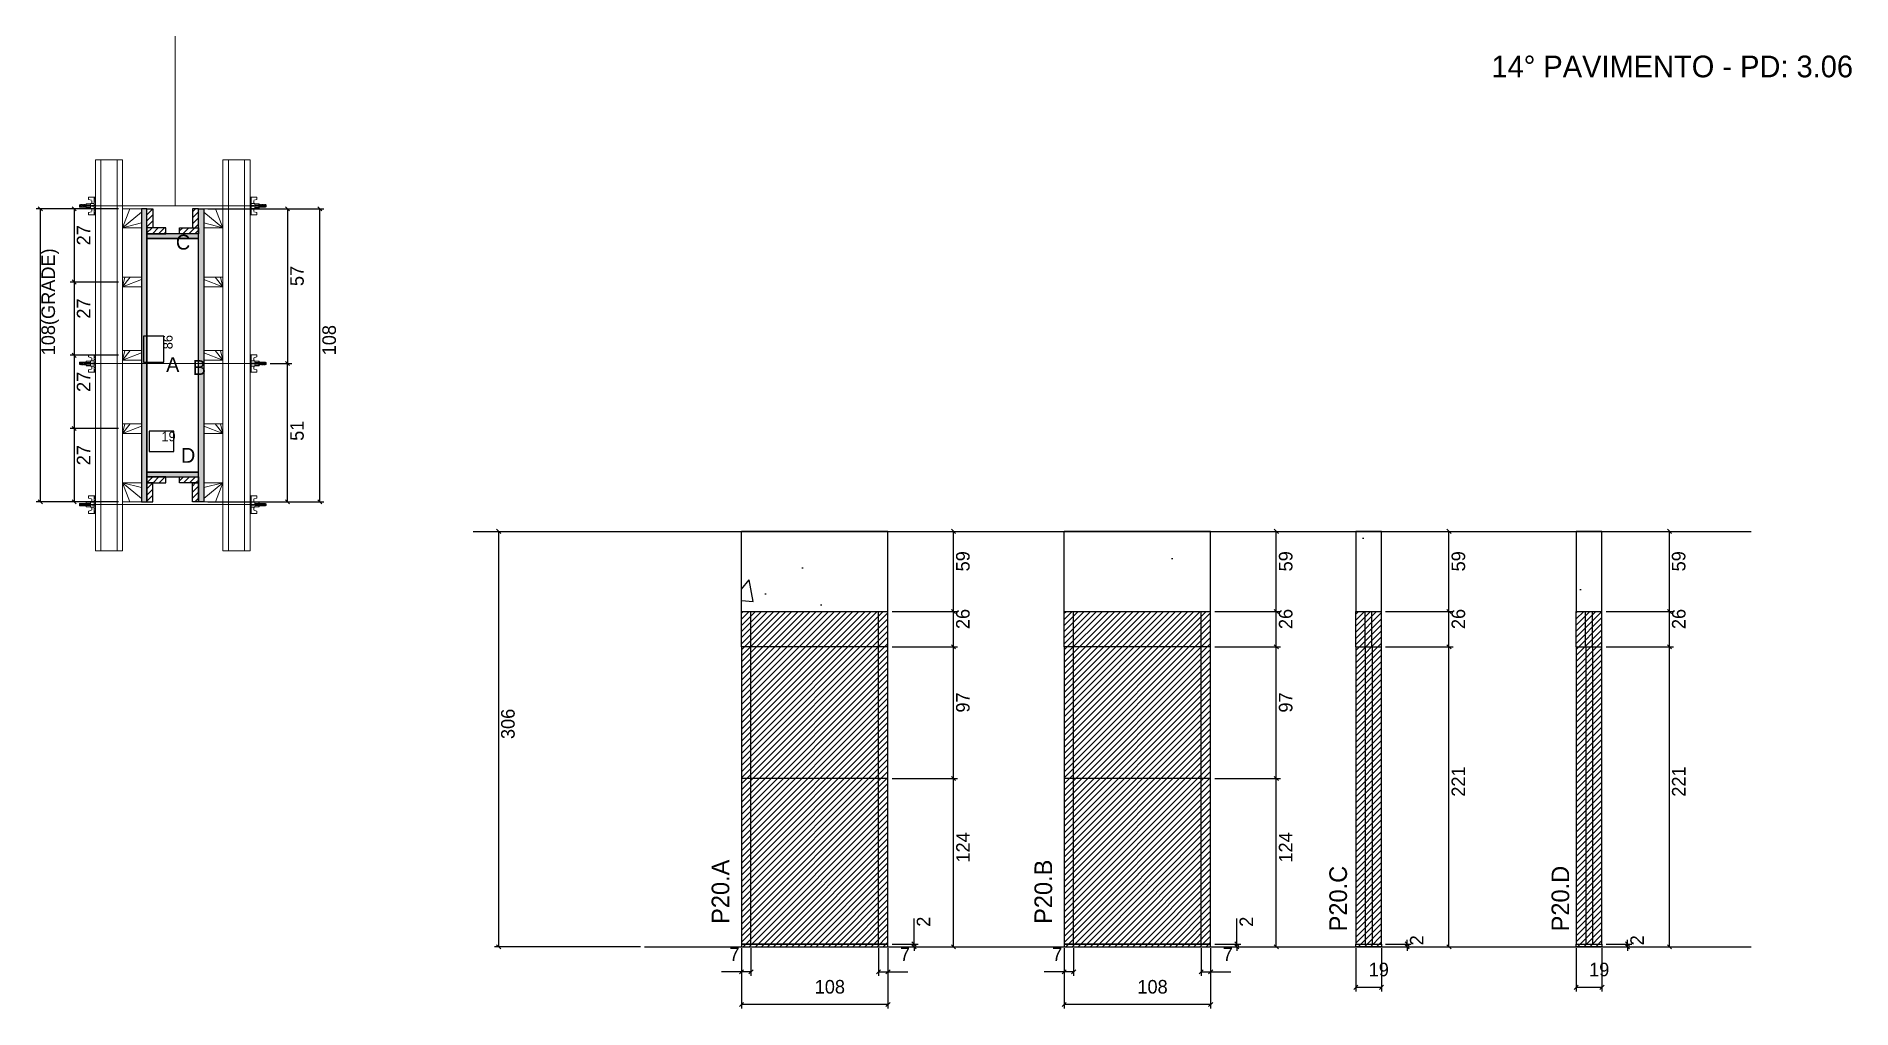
# Model space of a CAD drawing. Header units: metres. Extents: x 4195 to 5533, y 6242 to 6958.
import ezdxf

# ---------------------------------------------------------------- set-up
doc = ezdxf.new("R2010")
doc.units = ezdxf.units.M
for name, color, linetype in [('CHAPA', 7, 'Continuous'), ('COTA', 7, 'Continuous'), ('Hachura', 7, 'Continuous'), ('Madeira', 7, 'Continuous'), ('NIVEL 2° PAV.', 7, 'Continuous'), ('NOMENCLATURA', 7, 'Continuous'), ('Nível', 7, 'Continuous'), ('Painéis', 7, 'Continuous'), ('Perfil Metálico', 7, 'Continuous'), ('SARR_2.2x7', 7, 'Continuous'), ('SARRAFO', 7, 'Continuous'), ('Texto Seção', 7, 'Continuous'), ('TEXTO_GERAL', 7, 'Continuous')]:
    doc.layers.add(name, color=color, linetype=linetype)

msp = doc.modelspace()

# ---------------------------------------------------------------- hatches: boundary and pattern name
at = {"layer": 'COTA'}
h = msp.add_hatch(dxfattribs=at)
h.set_pattern_fill('AR-CONC')
h.paths.add_polyline_path([(4714.8, 6593.6), (4714.8, 6534.6), (4822.8, 6534.6), (4822.8, 6593.6), (4714.8, 6593.6)])
h = msp.add_hatch(dxfattribs=at)
h.set_pattern_fill('AR-CONC')
h.paths.add_polyline_path([(4952.7, 6593.6), (4952.7, 6534.6), (5060.7, 6534.6), (5060.7, 6593.6), (4952.7, 6593.6)])
h = msp.add_hatch(dxfattribs=at)
h.set_pattern_fill('AR-CONC')
h.paths.add_polyline_path([(5186.7, 6534.6), (5186.7, 6593.6), (5167.7, 6593.6), (5167.7, 6534.6), (5186.7, 6534.6), (5186.7, 6534.6)])
h = msp.add_hatch(dxfattribs=at)
h.set_pattern_fill('AR-CONC')
h.paths.add_polyline_path([(5349.2, 6534.6), (5349.2, 6593.6), (5330.2, 6593.6), (5330.2, 6534.6), (5349.2, 6534.6), (5349.2, 6534.6)])
at = {"layer": 'Hachura'}
h = msp.add_hatch(color=7, dxfattribs=at)
h.dxf.hatch_style = 1
h.paths.add_polyline_path([(4276.5, 6831.3), (4272.5, 6831.3), (4272.5, 6615.3), (4276.5, 6615.3), (4276.5, 6831.3)])
h = msp.add_hatch(color=7, dxfattribs=at)
h.dxf.hatch_style = 1
h.paths.add_polyline_path([(4276.5, 6831.3), (4272.5, 6831.3), (4272.5, 6615.3), (4276.5, 6615.3), (4276.5, 6831.3)])
h = msp.add_hatch(dxfattribs=at)
h.set_pattern_fill('ANSI31')
h.paths.add_polyline_path([(4276.5, 6817.3), (4280.9, 6817.3), (4280.9, 6831.3), (4276.5, 6831.3), (4276.5, 6817.3)])
h = msp.add_hatch(dxfattribs=at)
h.set_pattern_fill('ANSI31')
h.paths.add_polyline_path([(4314.5, 6817.3), (4310.1, 6817.3), (4310.1, 6831.3), (4314.5, 6831.3), (4314.5, 6817.3)])
h = msp.add_hatch(color=7, dxfattribs=at)
h.dxf.hatch_style = 1
h.paths.add_polyline_path([(4314.5, 6831.3), (4318.5, 6831.3), (4318.5, 6615.3), (4314.5, 6615.3), (4314.5, 6831.3)])
h = msp.add_hatch(color=7, dxfattribs=at)
h.dxf.hatch_style = 1
h.paths.add_polyline_path([(4314.5, 6831.3), (4318.5, 6831.3), (4318.5, 6615.3), (4314.5, 6615.3), (4314.5, 6831.3)])
h = msp.add_hatch(dxfattribs=at)
h.set_pattern_fill('ANSI31')
h.paths.add_polyline_path([(4276.5, 6812.9), (4276.5, 6817.3), (4290.5, 6817.3), (4290.5, 6812.9), (4276.5, 6812.9)])
h = msp.add_hatch(color=7, dxfattribs=at)
h.dxf.hatch_style = 1
h.paths.add_polyline_path([(4314.5, 6809.3), (4314.5, 6812.9), (4276.5, 6812.9), (4276.5, 6809.3), (4314.5, 6809.3)])
h = msp.add_hatch(color=7, dxfattribs=at)
h.dxf.hatch_style = 1
h.paths.add_polyline_path([(4314.5, 6809.3), (4314.5, 6812.9), (4276.5, 6812.9), (4276.5, 6809.3), (4314.5, 6809.3)])
h = msp.add_hatch(dxfattribs=at)
h.set_pattern_fill('ANSI31')
h.paths.add_polyline_path([(4314.5, 6812.9), (4314.5, 6817.3), (4300.5, 6817.3), (4300.5, 6812.9), (4314.5, 6812.9)])
h = msp.add_hatch(color=7, dxfattribs=at)
h.dxf.hatch_style = 1
h.paths.add_polyline_path([(4314.5, 6633.7), (4314.5, 6637.3), (4276.5, 6637.3), (4276.5, 6633.7), (4314.5, 6633.7)])
h = msp.add_hatch(color=7, dxfattribs=at)
h.dxf.hatch_style = 1
h.paths.add_polyline_path([(4314.5, 6633.7), (4314.5, 6637.3), (4276.5, 6637.3), (4276.5, 6633.7), (4314.5, 6633.7)])
h = msp.add_hatch(dxfattribs=at)
h.set_pattern_fill('ANSI31')
h.paths.add_polyline_path([(4276.5, 6629.3), (4276.5, 6633.7), (4290.5, 6633.7), (4290.5, 6629.3), (4276.5, 6629.3)])
h = msp.add_hatch(dxfattribs=at)
h.set_pattern_fill('ANSI31')
h.paths.add_polyline_path([(4276.5, 6629.3), (4280.9, 6629.3), (4280.9, 6615.3), (4276.5, 6615.3), (4276.5, 6629.3)])
h = msp.add_hatch(dxfattribs=at)
h.set_pattern_fill('ANSI31')
h.paths.add_polyline_path([(4314.5, 6629.3), (4314.5, 6633.7), (4300.5, 6633.7), (4300.5, 6629.3), (4314.5, 6629.3)])
h = msp.add_hatch(dxfattribs=at)
h.set_pattern_fill('ANSI31')
h.paths.add_polyline_path([(4314.5, 6629.3), (4310.1, 6629.3), (4310.1, 6615.3), (4314.5, 6615.3), (4314.5, 6629.3)])
h = msp.add_hatch(dxfattribs=at)
h.set_pattern_fill('ANSI31')
h.paths.add_polyline_path([(4822.8, 6534.6), (4714.8, 6534.6), (4714.8, 6287.6), (4822.8, 6287.6), (4822.8, 6534.6)])
h = msp.add_hatch(dxfattribs=at)
h.set_pattern_fill('ANSI31')
h.paths.add_polyline_path([(5060.7, 6534.6), (4952.7, 6534.6), (4952.7, 6287.6), (5060.7, 6287.6), (5060.7, 6534.6)])
h = msp.add_hatch(dxfattribs=at)
h.set_pattern_fill('ANSI31')
h.paths.add_polyline_path([(5186.7, 6534.6), (5167.7, 6534.6), (5167.7, 6287.6), (5186.7, 6287.6), (5186.7, 6534.6)])
h = msp.add_hatch(dxfattribs=at)
h.set_pattern_fill('ANSI31')
h.paths.add_polyline_path([(5349.2, 6534.6), (5330.2, 6534.6), (5330.2, 6287.6), (5349.2, 6287.6), (5349.2, 6534.6)])

# ---------------------------------------------------------------- linework, layer by layer
at = {"layer": 'CHAPA', "color": 1, "lineweight": 25}
for points in [[(4276.5, 6831.3), (4272.5, 6831.3), (4272.5, 6615.3), (4276.5, 6615.3)], [(4276.5, 6831.3), (4272.5, 6831.3), (4272.5, 6615.3), (4276.5, 6615.3)], [(4314.5, 6831.3), (4318.5, 6831.3), (4318.5, 6615.3), (4314.5, 6615.3)], [(4314.5, 6831.3), (4318.5, 6831.3), (4318.5, 6615.3), (4314.5, 6615.3)], [(4314.5, 6809.3), (4314.5, 6812.9), (4276.5, 6812.9), (4276.5, 6809.3)], [(4314.5, 6809.3), (4314.5, 6812.9), (4276.5, 6812.9), (4276.5, 6809.3)], [(4314.5, 6633.7), (4314.5, 6637.3), (4276.5, 6637.3), (4276.5, 6633.7)], [(4314.5, 6633.7), (4314.5, 6637.3), (4276.5, 6637.3), (4276.5, 6633.7)]]:
    msp.add_lwpolyline(points, close=True, dxfattribs=at)
at = {"layer": 'COTA', "color": 241, "lineweight": 25}
for p, q in [((4255.5, 6831.3), (4194.9, 6831.3)), ((4197.9, 6615.3), (4197.9, 6831.3)), ((4255.5, 6831.3), (4219.9, 6831.3)), ((4222.9, 6831.3), (4222.9, 6777.3)), ((4321.5, 6831.3), (4406.9, 6831.3)), ((4355.5, 6831.3), (4383.2, 6831.3)), ((4380.2, 6831.3), (4380.2, 6717.3)), ((4403.9, 6615.3), (4403.9, 6831.3)), ((4255.5, 6777.3), (4219.9, 6777.3)), ((4255.5, 6777.3), (4219.9, 6777.3)), ((4222.9, 6777.3), (4222.9, 6723.3)), ((4255.5, 6723.3), (4219.9, 6723.3)), ((4255.5, 6723.3), (4219.9, 6723.3)), ((4222.9, 6723.3), (4222.9, 6669.3)), ((4367.3, 6717.3), (4383.2, 6717.3)), ((4367.3, 6717.3), (4383.2, 6717.3)), ((4380.2, 6615.3), (4380.2, 6717.3)), ((4255.5, 6669.3), (4219.9, 6669.3)), ((4255.5, 6669.3), (4219.9, 6669.3)), ((4222.9, 6669.3), (4222.9, 6615.3)), ((4255.5, 6615.3), (4194.9, 6615.3)), ((4255.5, 6615.3), (4219.9, 6615.3)), ((4321.5, 6615.3), (4406.9, 6615.3)), ((4355.5, 6615.3), (4383.2, 6615.3)), ((4714.8, 6534.6), (4714.8, 6593.6)), ((4822.8, 6593.6), (4714.8, 6593.6)), ((4822.8, 6534.6), (4822.8, 6593.6)), ((5060.7, 6593.6), (4952.7, 6593.6)), ((4952.7, 6534.6), (4952.7, 6593.6)), ((5060.7, 6534.6), (5060.7, 6593.6))]:
    msp.add_line(p, q, dxfattribs=at)
at = {"layer": 'COTA', "color": 0, "lineweight": 25}
for p, q in [((4199.4, 6829.8), (4196.4, 6832.8)), ((4224.4, 6829.8), (4221.4, 6832.8)), ((4381.7, 6829.8), (4378.7, 6832.8)), ((4405.4, 6829.8), (4402.4, 6832.8)), ((4221.4, 6778.8), (4224.4, 6775.8)), ((4224.4, 6775.8), (4221.4, 6778.8)), ((4221.4, 6724.8), (4224.4, 6721.8)), ((4224.4, 6721.8), (4221.4, 6724.8)), ((4381.7, 6715.8), (4378.7, 6718.8)), ((4378.7, 6718.8), (4381.7, 6715.8)), ((4221.4, 6670.8), (4224.4, 6667.8)), ((4224.4, 6667.8), (4221.4, 6670.8)), ((4196.4, 6616.8), (4199.4, 6613.8)), ((4221.4, 6616.8), (4224.4, 6613.8)), ((4378.7, 6616.8), (4381.7, 6613.8)), ((4402.4, 6616.8), (4405.4, 6613.8)), ((4872.6, 6592.1), (4869.6, 6595.1)), ((5110.6, 6592.1), (5107.6, 6595.1)), ((5237.9, 6592.1), (5234.9, 6595.1)), ((5400.4, 6592.1), (5397.4, 6595.1)), ((4869.6, 6536.1), (4872.6, 6533.1)), ((5107.6, 6536.1), (5110.6, 6533.1)), ((5234.9, 6536.1), (5237.9, 6533.1)), ((5397.4, 6536.1), (5400.4, 6533.1)), ((4872.6, 6507.1), (4869.6, 6510.1)), ((5110.6, 6507.1), (5107.6, 6510.1)), ((5237.9, 6507.1), (5234.9, 6510.1)), ((5400.4, 6507.1), (5397.4, 6510.1)), ((4872.6, 6410.1), (4869.6, 6413.1)), ((4869.6, 6413.1), (4872.6, 6410.1)), ((5110.6, 6410.1), (5107.6, 6413.1)), ((5107.6, 6413.1), (5110.6, 6410.1)), ((4840.5, 6291.1), (4843.5, 6288.1)), ((5078.5, 6291.1), (5081.5, 6288.1)), ((5204.1, 6291.1), (5207.1, 6288.1)), ((5366.6, 6291.1), (5369.6, 6288.1)), ((4843.5, 6286.1), (4840.5, 6289.1)), ((4869.6, 6289.1), (4872.6, 6286.1)), ((5081.5, 6286.1), (5078.5, 6289.1)), ((5107.6, 6289.1), (5110.6, 6286.1)), ((5207.1, 6286.1), (5204.1, 6289.1)), ((5234.9, 6289.1), (5237.9, 6286.1)), ((5369.6, 6286.1), (5366.6, 6289.1)), ((5397.4, 6289.1), (5400.4, 6286.1)), ((4716.3, 6270.6), (4713.3, 6267.6)), ((4720.3, 6267.6), (4723.3, 6270.6)), ((4817.3, 6270.6), (4814.3, 6267.6)), ((4821.3, 6267.6), (4824.3, 6270.6)), ((4954.2, 6270.6), (4951.2, 6267.6)), ((4958.2, 6267.6), (4961.2, 6270.6)), ((5055.2, 6270.6), (5052.2, 6267.6)), ((5059.2, 6267.6), (5062.2, 6270.6)), ((5169.2, 6259.2), (5166.2, 6256.2)), ((5185.2, 6256.2), (5188.2, 6259.2)), ((5331.7, 6259.2), (5328.7, 6256.2)), ((5347.7, 6256.2), (5350.7, 6259.2)), ((4716.3, 6246.5), (4713.3, 6243.5)), ((4821.3, 6243.5), (4824.3, 6246.5)), ((4954.2, 6246.5), (4951.2, 6243.5)), ((5059.2, 6243.5), (5062.2, 6246.5))]:
    msp.add_line(p, q, dxfattribs=at)
at = {"layer": 'COTA', "color": 180, "lineweight": 25}
for p, q in [((4288.9, 6737.5), (4273.9, 6737.5)), ((4273.9, 6737.5), (4273.9, 6718.2)), ((4288.9, 6718.2), (4288.9, 6737.5)), ((4273.9, 6718.2), (4288.9, 6718.2)), ((4296.2, 6667.5), (4278.2, 6667.5)), ((4278.2, 6667.5), (4278.2, 6652.5)), ((4296.2, 6652.5), (4296.2, 6667.5)), ((4278.2, 6652.5), (4296.2, 6652.5))]:
    msp.add_line(p, q, dxfattribs=at)
at = {"layer": 'COTA', "color": 4, "lineweight": 25}
for p, q in [((4825.8, 6593.6), (4874.1, 6593.6)), ((4871.1, 6534.6), (4871.1, 6593.6)), ((5063.7, 6593.6), (5112.1, 6593.6)), ((5109.1, 6534.6), (5109.1, 6593.6)), ((5189.7, 6593.6), (5239.4, 6593.6)), ((5236.4, 6534.6), (5236.4, 6593.6)), ((5352.2, 6593.6), (5401.9, 6593.6)), ((5398.9, 6534.6), (5398.9, 6593.6)), ((4825.8, 6534.6), (4874.1, 6534.6)), ((5063.7, 6534.6), (5112.1, 6534.6)), ((5189.7, 6534.6), (5239.4, 6534.6)), ((5352.2, 6534.6), (5401.9, 6534.6)), ((4825.8, 6508.6), (4874.1, 6508.6)), ((4871.1, 6411.6), (4871.1, 6508.6)), ((5063.7, 6508.6), (5112.1, 6508.6)), ((5109.1, 6411.6), (5109.1, 6508.6)), ((5189.7, 6508.6), (5239.4, 6508.6)), ((5236.4, 6287.6), (5236.4, 6508.6)), ((5352.2, 6508.6), (5401.9, 6508.6)), ((5398.9, 6287.6), (5398.9, 6508.6)), ((4825.8, 6411.6), (4874.1, 6411.6)), ((4863.6, 6411.6), (4874.1, 6411.6)), ((4871.1, 6287.6), (4871.1, 6411.6)), ((5063.7, 6411.6), (5112.1, 6411.6)), ((5101.6, 6411.6), (5112.1, 6411.6)), ((5109.1, 6287.6), (5109.1, 6411.6)), ((4842, 6289.6), (4842, 6308.4)), ((5080, 6289.6), (5080, 6308.4)), ((5205.6, 6289.6), (5205.6, 6292.6)), ((5368.1, 6289.6), (5368.1, 6292.6)), ((4714.8, 6286.6), (4714.8, 6242)), ((4714.8, 6284.6), (4714.8, 6266.1)), ((4721.8, 6286.6), (4721.8, 6266.1)), ((4815.8, 6286.6), (4815.8, 6266.1)), ((4822.8, 6286.6), (4822.8, 6242)), ((4822.8, 6284.6), (4822.8, 6266.1)), ((4825.8, 6289.6), (4845, 6289.6)), ((4825.8, 6287.6), (4845, 6287.6)), ((4825.8, 6287.6), (4874.1, 6287.6)), ((4842, 6287.6), (4842, 6289.6)), ((4842, 6287.6), (4842, 6284.6)), ((4952.7, 6286.6), (4952.7, 6242)), ((4952.7, 6284.6), (4952.7, 6266.1)), ((4959.7, 6286.6), (4959.7, 6266.1)), ((5053.7, 6286.6), (5053.7, 6266.1)), ((5060.7, 6286.6), (5060.7, 6242)), ((5060.7, 6284.6), (5060.7, 6266.1)), ((5063.7, 6289.6), (5083, 6289.6)), ((5063.7, 6287.6), (5083, 6287.6)), ((5063.7, 6287.6), (5112.1, 6287.6)), ((5080, 6287.6), (5080, 6289.6)), ((5080, 6287.6), (5080, 6284.6)), ((5167.7, 6286.6), (5167.7, 6254.7)), ((5186.7, 6286.6), (5186.7, 6254.7)), ((5189.7, 6289.6), (5208.6, 6289.6)), ((5189.7, 6287.6), (5208.6, 6287.6)), ((5189.7, 6287.6), (5239.4, 6287.6)), ((5205.6, 6287.6), (5205.6, 6289.6)), ((5205.6, 6287.6), (5205.6, 6284.6)), ((5330.2, 6286.6), (5330.2, 6254.7)), ((5349.2, 6286.6), (5349.2, 6254.7)), ((5352.2, 6289.6), (5371.1, 6289.6)), ((5352.2, 6287.6), (5371.1, 6287.6)), ((5352.2, 6287.6), (5401.9, 6287.6)), ((5368.1, 6287.6), (5368.1, 6289.6)), ((5368.1, 6287.6), (5368.1, 6284.6)), ((4714.8, 6269.1), (4700.1, 6269.1)), ((4721.8, 6269.1), (4714.8, 6269.1)), ((4815.8, 6269.1), (4822.8, 6269.1)), ((4822.8, 6269.1), (4837.5, 6269.1)), ((4952.7, 6269.1), (4938, 6269.1)), ((4959.7, 6269.1), (4952.7, 6269.1)), ((5053.7, 6269.1), (5060.7, 6269.1)), ((5060.7, 6269.1), (5075.5, 6269.1)), ((5167.7, 6257.7), (5186.7, 6257.7)), ((5330.2, 6257.7), (5349.2, 6257.7)), ((4822.8, 6245), (4714.8, 6245)), ((5060.7, 6245), (4952.7, 6245))]:
    msp.add_line(p, q, dxfattribs=at)
at = {"layer": 'COTA', "color": 241, "lineweight": 25}
for points in [[(5186.7, 6534.6), (5186.7, 6593.6), (5167.7, 6593.6), (5167.7, 6534.6)], [(5349.2, 6534.6), (5349.2, 6593.6), (5330.2, 6593.6), (5330.2, 6534.6)]]:
    msp.add_lwpolyline(points, dxfattribs=at)
at = {"layer": 'Hachura', "color": 0, "lineweight": 9}
for p, q in [((4233.3, 6839.7), (4233.3, 6838.1)), ((4238.5, 6839.7), (4233.4, 6839.7)), ((4237.6, 6839.7), (4237.6, 6826.8)), ((4237.6, 6839.7), (4237.6, 6834.6)), ((4237.6, 6839.6), (4238.5, 6839.6)), ((4237.6, 6839.4), (4238.5, 6839.4)), ((4237.6, 6839.1), (4238.5, 6839.1)), ((4238.5, 6826.8), (4238.5, 6839.7)), ((4352.5, 6826.8), (4352.5, 6839.7)), ((4352.5, 6839.7), (4357.6, 6839.7)), ((4353.4, 6839.6), (4352.5, 6839.6)), ((4353.4, 6839.4), (4352.5, 6839.4)), ((4353.4, 6839.1), (4352.5, 6839.1)), ((4353.4, 6839.7), (4353.4, 6826.8)), ((4353.4, 6839.7), (4353.4, 6834.6)), ((4357.6, 6839.7), (4357.6, 6838.1)), ((4227, 6834.3), (4226.7, 6834)), ((4226.7, 6834), (4226.7, 6832.7)), ((4227, 6832.4), (4226.7, 6832.7)), ((4227.3, 6834.3), (4227, 6834.3)), ((4227, 6832.4), (4227, 6834.3)), ((4227.7, 6832.4), (4227, 6833.7)), ((4227.6, 6832.3), (4227, 6833.4)), ((4227, 6832.9), (4227.3, 6832.2)), ((4227, 6832.6), (4227.1, 6832.4)), ((4227.3, 6834.3), (4228.3, 6832.4)), ((4227.3, 6834.3), (4228.3, 6832.4)), ((4227.4, 6834.4), (4228.5, 6832.2)), ((4228.7, 6832.3), (4227.7, 6834.4)), ((4227.7, 6832.4), (4228.3, 6832.4)), ((4228.5, 6834.3), (4227.8, 6834.3)), ((4228.8, 6832.4), (4227.8, 6834.3)), ((4228.5, 6834.3), (4229.5, 6832.4)), ((4228.6, 6834.4), (4229.7, 6832.2)), ((4229.9, 6832.3), (4228.8, 6834.4)), ((4229.5, 6832.4), (4228.8, 6832.4)), ((4229.7, 6834.3), (4229, 6834.3)), ((4230, 6832.4), (4229, 6834.3)), ((4229.2, 6834.3), (4229, 6834.3)), ((4229.7, 6834.4), (4230.8, 6832.2)), ((4229.7, 6834.3), (4230.6, 6832.4)), ((4231.1, 6832.3), (4230, 6834.4)), ((4230.2, 6832.4), (4230, 6832.4)), ((4230.8, 6834.3), (4230.2, 6834.3)), ((4231.1, 6832.4), (4230.2, 6834.3)), ((4230.2, 6832.4), (4230.6, 6832.4)), ((4230.8, 6834.3), (4231.8, 6832.4)), ((4231.8, 6833.2), (4231.1, 6834.4)), ((4231.1, 6832.4), (4231.8, 6832.4)), ((4231.8, 6833.4), (4231.3, 6834.3)), ((4231.8, 6834.3), (4231.3, 6834.3)), ((4231.8, 6831.6), (4231.8, 6835)), ((4231.8, 6831.6), (4231.8, 6835)), ((4231.8, 6835), (4235, 6835)), ((4231.8, 6833.9), (4235, 6833.9)), ((4231.8, 6832.4), (4235, 6832.4)), ((4235, 6831.6), (4231.8, 6831.6)), ((4233.3, 6838.1), (4235.5, 6837.5)), ((4233.3, 6828.5), (4235.5, 6829.1)), ((4233.3, 6826.8), (4233.3, 6828.5)), ((4237.6, 6826.8), (4233.3, 6826.8)), ((4235, 6835.2), (4235, 6831.4)), ((4237.6, 6835.2), (4235, 6835.2)), ((4235, 6831.4), (4235, 6831.6)), ((4235, 6831.4), (4235, 6831.6)), ((4235, 6831.4), (4237.6, 6831.4)), ((4237.6, 6833.6), (4235.6, 6833.6)), ((4235.6, 6833.1), (4237.6, 6833.1)), ((4235.8, 6837.2), (4235.8, 6835.2)), ((4235.8, 6829.4), (4235.8, 6831.4)), ((4237.6, 6838.6), (4238.5, 6838.6)), ((4237.6, 6837.7), (4238.5, 6837.7)), ((4237.6, 6836.3), (4238.5, 6836.3)), ((4237.6, 6833.3), (4237.6, 6835.2)), ((4237.6, 6834.6), (4237.6, 6833.9)), ((4237.6, 6833.3), (4238.5, 6833.3)), ((4237.6, 6830.3), (4238.5, 6830.3)), ((4237.6, 6828.8), (4238.5, 6828.8)), ((4237.6, 6828), (4238.5, 6828)), ((4237.6, 6827.5), (4238.5, 6827.5)), ((4237.6, 6827.2), (4238.5, 6827.2)), ((4237.6, 6827), (4238.5, 6827)), ((4237.6, 6826.8), (4238.5, 6826.8)), ((4237.9, 6834.2), (4237.7, 6834.2)), ((4237.7, 6832.3), (4238.1, 6832.3)), ((4238.3, 6834.2), (4237.9, 6834.2)), ((4238.5, 6827.8), (4238.5, 6835.6)), ((4353.4, 6838.6), (4352.5, 6838.6)), ((4353.4, 6837.7), (4352.5, 6837.7)), ((4353.4, 6836.3), (4352.5, 6836.3)), ((4352.5, 6827.8), (4352.5, 6835.6)), ((4353.4, 6833.3), (4352.5, 6833.3)), ((4353.4, 6830.3), (4352.5, 6830.3)), ((4353.4, 6828.8), (4352.5, 6828.8)), ((4353.4, 6828), (4352.5, 6828)), ((4353.4, 6827.5), (4352.5, 6827.5)), ((4353.4, 6827.2), (4352.5, 6827.2)), ((4353.4, 6827), (4352.5, 6827)), ((4353.4, 6826.8), (4352.5, 6826.8)), ((4352.6, 6834.2), (4353.1, 6834.2)), ((4353.3, 6832.3), (4352.8, 6832.3)), ((4353.1, 6834.2), (4353.3, 6834.2)), ((4353.4, 6833.3), (4353.4, 6835.2)), ((4353.4, 6835.2), (4356, 6835.2)), ((4353.4, 6834.6), (4353.4, 6833.9)), ((4353.4, 6833.6), (4355.4, 6833.6)), ((4355.4, 6833.1), (4353.4, 6833.1)), ((4356, 6831.4), (4353.4, 6831.4)), ((4353.4, 6826.8), (4357.6, 6826.8)), ((4355.2, 6837.2), (4355.2, 6835.2)), ((4355.2, 6829.4), (4355.2, 6831.4)), ((4357.6, 6838.1), (4355.4, 6837.5)), ((4357.6, 6828.5), (4355.4, 6829.1)), ((4356, 6835.2), (4356, 6831.4)), ((4359.2, 6835), (4356, 6835)), ((4359.2, 6833.9), (4356, 6833.9)), ((4359.2, 6832.4), (4356, 6832.4)), ((4356, 6831.6), (4359.2, 6831.6)), ((4356, 6831.4), (4356, 6831.6)), ((4356, 6831.4), (4356, 6831.6)), ((4357.6, 6826.8), (4357.6, 6828.5)), ((4359.1, 6831.6), (4359.1, 6835)), ((4359.2, 6831.6), (4359.2, 6835)), ((4359.2, 6833.2), (4359.8, 6834.4)), ((4360.2, 6834.3), (4359.2, 6832.4)), ((4359.2, 6833.4), (4359.6, 6834.3)), ((4359.2, 6834.3), (4359.6, 6834.3)), ((4359.8, 6832.4), (4359.2, 6832.4)), ((4359.8, 6832.4), (4360.8, 6834.3)), ((4359.9, 6832.3), (4361, 6834.4)), ((4361.2, 6834.4), (4360.1, 6832.2)), ((4360.2, 6834.3), (4360.8, 6834.3)), ((4361.3, 6834.3), (4360.4, 6832.4)), ((4360.8, 6832.4), (4360.4, 6832.4)), ((4360.8, 6832.4), (4361, 6832.4)), ((4361, 6832.4), (4362, 6834.3)), ((4361.1, 6832.3), (4362.1, 6834.4)), ((4362.4, 6834.4), (4361.3, 6832.2)), ((4361.3, 6834.3), (4362, 6834.3)), ((4362.5, 6834.3), (4361.5, 6832.4)), ((4361.5, 6832.4), (4362.2, 6832.4)), ((4361.8, 6834.3), (4362, 6834.3)), ((4362.2, 6832.3), (4363.3, 6834.4)), ((4362.2, 6832.4), (4363.1, 6834.3)), ((4363.6, 6834.4), (4362.5, 6832.2)), ((4362.5, 6834.3), (4363.1, 6834.3)), ((4363.6, 6834.3), (4362.7, 6832.4)), ((4363.6, 6834.3), (4362.7, 6832.4)), ((4363.3, 6832.4), (4362.7, 6832.4)), ((4363.3, 6832.4), (4364, 6833.7)), ((4363.4, 6832.3), (4364, 6833.4)), ((4363.6, 6834.3), (4364, 6834.3)), ((4364, 6832.9), (4363.6, 6832.2)), ((4364, 6832.6), (4363.8, 6832.4)), ((4364, 6834.3), (4364.3, 6834)), ((4364, 6832.4), (4364, 6834.3)), ((4364, 6832.4), (4364.3, 6832.7)), ((4364.3, 6834), (4364.3, 6832.7)), ((4231.8, 6715.6), (4231.8, 6719)), ((4231.8, 6715.6), (4231.8, 6719)), ((4231.8, 6719), (4235, 6719)), ((4233.3, 6723.7), (4233.3, 6722.1)), ((4233.3, 6722.1), (4235.5, 6721.5)), ((4238.5, 6723.7), (4233.4, 6723.7)), ((4235, 6719.2), (4235, 6715.4)), ((4237.6, 6719.2), (4235, 6719.2)), ((4235.8, 6721.2), (4235.8, 6719.2)), ((4237.6, 6723.7), (4237.6, 6710.8)), ((4237.6, 6723.7), (4237.6, 6718.6)), ((4237.6, 6723.6), (4238.5, 6723.6)), ((4237.6, 6723.4), (4238.5, 6723.4)), ((4237.6, 6723.1), (4238.5, 6723.1)), ((4237.6, 6722.6), (4238.5, 6722.6)), ((4237.6, 6721.7), (4238.5, 6721.7)), ((4237.6, 6720.3), (4238.5, 6720.3)), ((4237.6, 6717.3), (4237.6, 6719.2)), ((4238.5, 6710.8), (4238.5, 6723.7)), ((4238.5, 6711.8), (4238.5, 6719.6)), ((4352.5, 6710.8), (4352.5, 6723.7)), ((4352.5, 6723.7), (4357.6, 6723.7)), ((4353.4, 6723.6), (4352.5, 6723.6)), ((4353.4, 6723.4), (4352.5, 6723.4)), ((4353.4, 6723.1), (4352.5, 6723.1)), ((4353.4, 6722.6), (4352.5, 6722.6)), ((4353.4, 6721.7), (4352.5, 6721.7)), ((4353.4, 6720.3), (4352.5, 6720.3)), ((4352.5, 6711.8), (4352.5, 6719.6)), ((4353.4, 6723.7), (4353.4, 6710.8)), ((4353.4, 6723.7), (4353.4, 6718.6)), ((4353.4, 6717.3), (4353.4, 6719.2)), ((4353.4, 6719.2), (4356, 6719.2)), ((4355.2, 6721.2), (4355.2, 6719.2)), ((4357.6, 6722.1), (4355.4, 6721.5)), ((4356, 6719.2), (4356, 6715.4)), ((4359.2, 6719), (4356, 6719)), ((4357.6, 6723.7), (4357.6, 6722.1)), ((4359.1, 6715.6), (4359.1, 6719)), ((4359.2, 6715.6), (4359.2, 6719)), ((4227, 6718.3), (4226.7, 6718)), ((4226.7, 6718), (4226.7, 6716.7)), ((4227, 6716.4), (4226.7, 6716.7)), ((4227.3, 6718.3), (4227, 6718.3)), ((4227, 6716.4), (4227, 6718.3)), ((4227.7, 6716.4), (4227, 6717.7)), ((4227.6, 6716.3), (4227, 6717.4)), ((4227, 6716.9), (4227.3, 6716.2)), ((4227, 6716.6), (4227.1, 6716.4)), ((4227.3, 6718.3), (4228.3, 6716.4)), ((4227.3, 6718.3), (4228.3, 6716.4)), ((4227.4, 6718.4), (4228.5, 6716.2)), ((4228.7, 6716.3), (4227.7, 6718.4)), ((4227.7, 6716.4), (4228.3, 6716.4)), ((4228.5, 6718.3), (4227.8, 6718.3)), ((4228.8, 6716.4), (4227.8, 6718.3)), ((4228.5, 6718.3), (4229.5, 6716.4)), ((4228.6, 6718.4), (4229.7, 6716.2)), ((4229.9, 6716.3), (4228.8, 6718.4)), ((4229.5, 6716.4), (4228.8, 6716.4)), ((4229.7, 6718.3), (4229, 6718.3)), ((4230, 6716.4), (4229, 6718.3)), ((4229.2, 6718.3), (4229, 6718.3)), ((4229.7, 6718.4), (4230.8, 6716.2)), ((4229.7, 6718.3), (4230.6, 6716.4)), ((4231.1, 6716.3), (4230, 6718.4)), ((4230.2, 6716.4), (4230, 6716.4)), ((4230.8, 6718.3), (4230.2, 6718.3)), ((4231.1, 6716.4), (4230.2, 6718.3)), ((4230.2, 6716.4), (4230.6, 6716.4)), ((4230.8, 6718.3), (4231.8, 6716.4)), ((4231.8, 6717.2), (4231.1, 6718.4)), ((4231.1, 6716.4), (4231.8, 6716.4)), ((4231.8, 6717.4), (4231.3, 6718.3)), ((4231.8, 6718.3), (4231.3, 6718.3)), ((4231.8, 6717.9), (4235, 6717.9)), ((4231.8, 6716.4), (4235, 6716.4)), ((4235, 6715.6), (4231.8, 6715.6)), ((4233.3, 6712.5), (4235.5, 6713.1)), ((4233.3, 6710.8), (4233.3, 6712.5)), ((4237.6, 6710.8), (4233.3, 6710.8)), ((4235, 6715.4), (4235, 6715.6)), ((4235, 6715.4), (4235, 6715.6)), ((4235, 6715.4), (4237.6, 6715.4)), ((4237.6, 6717.6), (4235.6, 6717.6)), ((4235.6, 6717.1), (4237.6, 6717.1)), ((4235.8, 6713.4), (4235.8, 6715.4)), ((4237.6, 6718.6), (4237.6, 6717.9)), ((4237.6, 6717.3), (4238.5, 6717.3)), ((4237.6, 6714.3), (4238.5, 6714.3)), ((4237.6, 6712.8), (4238.5, 6712.8)), ((4237.6, 6712), (4238.5, 6712)), ((4237.6, 6711.5), (4238.5, 6711.5)), ((4237.6, 6711.2), (4238.5, 6711.2)), ((4237.6, 6711), (4238.5, 6711)), ((4237.6, 6710.8), (4238.5, 6710.8)), ((4237.9, 6718.2), (4237.7, 6718.2)), ((4237.7, 6716.3), (4238.1, 6716.3)), ((4238.3, 6718.2), (4237.9, 6718.2)), ((4353.4, 6717.3), (4352.5, 6717.3)), ((4353.4, 6714.3), (4352.5, 6714.3)), ((4353.4, 6712.8), (4352.5, 6712.8)), ((4353.4, 6712), (4352.5, 6712)), ((4353.4, 6711.5), (4352.5, 6711.5)), ((4353.4, 6711.2), (4352.5, 6711.2)), ((4353.4, 6711), (4352.5, 6711)), ((4353.4, 6710.8), (4352.5, 6710.8)), ((4352.6, 6718.2), (4353.1, 6718.2)), ((4353.3, 6716.3), (4352.8, 6716.3)), ((4353.1, 6718.2), (4353.3, 6718.2)), ((4353.4, 6718.6), (4353.4, 6717.9)), ((4353.4, 6717.6), (4355.4, 6717.6)), ((4355.4, 6717.1), (4353.4, 6717.1)), ((4356, 6715.4), (4353.4, 6715.4)), ((4353.4, 6710.8), (4357.6, 6710.8)), ((4355.2, 6713.4), (4355.2, 6715.4)), ((4357.6, 6712.5), (4355.4, 6713.1)), ((4359.2, 6717.9), (4356, 6717.9)), ((4359.2, 6716.4), (4356, 6716.4)), ((4356, 6715.6), (4359.2, 6715.6)), ((4356, 6715.4), (4356, 6715.6)), ((4356, 6715.4), (4356, 6715.6)), ((4357.6, 6710.8), (4357.6, 6712.5)), ((4359.2, 6717.2), (4359.8, 6718.4)), ((4360.2, 6718.3), (4359.2, 6716.4)), ((4359.2, 6717.4), (4359.6, 6718.3)), ((4359.2, 6718.3), (4359.6, 6718.3)), ((4359.8, 6716.4), (4359.2, 6716.4)), ((4359.8, 6716.4), (4360.8, 6718.3)), ((4359.9, 6716.3), (4361, 6718.4)), ((4361.2, 6718.4), (4360.1, 6716.2)), ((4360.2, 6718.3), (4360.8, 6718.3)), ((4361.3, 6718.3), (4360.4, 6716.4)), ((4360.8, 6716.4), (4360.4, 6716.4)), ((4360.8, 6716.4), (4361, 6716.4)), ((4361, 6716.4), (4362, 6718.3)), ((4361.1, 6716.3), (4362.1, 6718.4)), ((4362.4, 6718.4), (4361.3, 6716.2)), ((4361.3, 6718.3), (4362, 6718.3)), ((4362.5, 6718.3), (4361.5, 6716.4)), ((4361.5, 6716.4), (4362.2, 6716.4)), ((4361.8, 6718.3), (4362, 6718.3)), ((4362.2, 6716.3), (4363.3, 6718.4)), ((4362.2, 6716.4), (4363.1, 6718.3)), ((4363.6, 6718.4), (4362.5, 6716.2)), ((4362.5, 6718.3), (4363.1, 6718.3)), ((4363.6, 6718.3), (4362.7, 6716.4)), ((4363.6, 6718.3), (4362.7, 6716.4)), ((4363.3, 6716.4), (4362.7, 6716.4)), ((4363.3, 6716.4), (4364, 6717.7)), ((4363.4, 6716.3), (4364, 6717.4)), ((4363.6, 6718.3), (4364, 6718.3)), ((4364, 6716.9), (4363.6, 6716.2)), ((4364, 6716.6), (4363.8, 6716.4)), ((4364, 6718.3), (4364.3, 6718)), ((4364, 6716.4), (4364, 6718.3)), ((4364, 6716.4), (4364.3, 6716.7)), ((4364.3, 6718), (4364.3, 6716.7)), ((4227, 6614.2), (4226.7, 6613.9)), ((4226.7, 6612.6), (4226.7, 6613.9)), ((4227, 6612.3), (4226.7, 6612.6)), ((4227, 6613.7), (4227.3, 6614.3)), ((4227.6, 6614.3), (4227, 6613.2)), ((4227, 6613.9), (4227.1, 6614.2)), ((4227.7, 6614.2), (4227, 6612.9)), ((4227, 6614.2), (4227, 6612.3)), ((4227.3, 6612.3), (4227, 6612.3)), ((4227.3, 6612.3), (4228.3, 6614.2)), ((4227.3, 6612.3), (4228.3, 6614.2)), ((4227.4, 6612.2), (4228.5, 6614.3)), ((4228.7, 6614.3), (4227.7, 6612.1)), ((4227.7, 6614.2), (4228.3, 6614.2)), ((4228.8, 6614.2), (4227.8, 6612.3)), ((4228.5, 6612.3), (4227.8, 6612.3)), ((4228.5, 6612.3), (4229.5, 6614.2)), ((4228.6, 6612.2), (4229.7, 6614.3)), ((4229.9, 6614.3), (4228.8, 6612.1)), ((4229.5, 6614.2), (4228.8, 6614.2)), ((4230, 6614.2), (4229, 6612.3)), ((4229.7, 6612.3), (4229, 6612.3)), ((4229.2, 6612.3), (4229, 6612.3)), ((4229.7, 6612.2), (4230.8, 6614.3)), ((4229.7, 6612.3), (4230.6, 6614.2)), ((4231.1, 6614.3), (4230, 6612.1)), ((4230.2, 6614.2), (4230, 6614.2)), ((4230.2, 6614.2), (4230.6, 6614.2)), ((4231.1, 6614.2), (4230.2, 6612.3)), ((4230.8, 6612.3), (4230.2, 6612.3)), ((4230.8, 6612.3), (4231.8, 6614.2)), ((4231.1, 6614.2), (4231.8, 6614.2)), ((4231.8, 6613.4), (4231.1, 6612.1)), ((4231.8, 6613.2), (4231.3, 6612.3)), ((4231.8, 6612.3), (4231.3, 6612.3)), ((4231.8, 6615), (4231.8, 6611.6)), ((4231.8, 6615), (4231.8, 6611.6)), ((4235, 6615), (4231.8, 6615)), ((4231.8, 6614.2), (4235, 6614.2)), ((4231.8, 6612.6), (4235, 6612.6)), ((4231.8, 6611.6), (4235, 6611.6)), ((4237.6, 6619.7), (4233.3, 6619.7)), ((4233.3, 6619.7), (4233.3, 6618.1)), ((4233.3, 6618.1), (4235.5, 6617.5)), ((4235, 6611.4), (4235, 6615.2)), ((4235, 6615.2), (4237.6, 6615.2)), ((4235, 6615.2), (4235, 6615)), ((4235, 6615.2), (4235, 6615)), ((4235.6, 6613.5), (4237.6, 6613.5)), ((4237.6, 6613), (4235.6, 6613)), ((4235.8, 6617.2), (4235.8, 6615.2)), ((4237.6, 6606.8), (4237.6, 6619.7)), ((4237.6, 6619.7), (4238.5, 6619.7)), ((4237.6, 6619.6), (4238.5, 6619.6)), ((4237.6, 6619.4), (4238.5, 6619.4)), ((4237.6, 6619.1), (4238.5, 6619.1)), ((4237.6, 6618.6), (4238.5, 6618.6)), ((4237.6, 6617.7), (4238.5, 6617.7)), ((4237.6, 6616.3), (4238.5, 6616.3)), ((4237.6, 6613.3), (4237.6, 6611.4)), ((4237.6, 6613.3), (4238.5, 6613.3)), ((4237.6, 6612), (4237.6, 6612.6)), ((4237.6, 6606.8), (4237.6, 6612)), ((4237.7, 6614.3), (4238.1, 6614.3)), ((4237.9, 6612.3), (4237.7, 6612.3)), ((4238.3, 6612.3), (4237.9, 6612.3)), ((4238.5, 6619.7), (4238.5, 6606.8)), ((4238.5, 6618.8), (4238.5, 6611)), ((4352.5, 6619.7), (4352.5, 6606.8)), ((4353.4, 6619.7), (4352.5, 6619.7)), ((4353.4, 6619.6), (4352.5, 6619.6)), ((4353.4, 6619.4), (4352.5, 6619.4)), ((4353.4, 6619.1), (4352.5, 6619.1)), ((4352.5, 6618.8), (4352.5, 6611)), ((4353.4, 6618.6), (4352.5, 6618.6)), ((4353.4, 6617.7), (4352.5, 6617.7)), ((4353.4, 6616.3), (4352.5, 6616.3)), ((4353.4, 6613.3), (4352.5, 6613.3)), ((4352.6, 6612.3), (4353.1, 6612.3)), ((4353.3, 6614.3), (4352.8, 6614.3)), ((4353.1, 6612.3), (4353.3, 6612.3)), ((4353.4, 6606.8), (4353.4, 6619.7)), ((4353.4, 6619.7), (4357.6, 6619.7)), ((4356, 6615.2), (4353.4, 6615.2)), ((4355.4, 6613.5), (4353.4, 6613.5)), ((4353.4, 6613.3), (4353.4, 6611.4)), ((4353.4, 6613), (4355.4, 6613)), ((4353.4, 6612), (4353.4, 6612.6)), ((4353.4, 6606.8), (4353.4, 6612)), ((4355.2, 6617.2), (4355.2, 6615.2)), ((4357.6, 6618.1), (4355.4, 6617.5)), ((4356, 6611.4), (4356, 6615.2)), ((4356, 6615.2), (4356, 6615)), ((4356, 6615.2), (4356, 6615)), ((4356, 6615), (4359.2, 6615)), ((4359.2, 6614.2), (4356, 6614.2)), ((4359.2, 6612.6), (4356, 6612.6)), ((4359.2, 6611.6), (4356, 6611.6)), ((4357.6, 6619.7), (4357.6, 6618.1)), ((4359.1, 6615), (4359.1, 6611.6)), ((4359.2, 6615), (4359.2, 6611.6)), ((4359.8, 6614.2), (4359.2, 6614.2)), ((4360.2, 6612.3), (4359.2, 6614.2)), ((4359.2, 6613.4), (4359.8, 6612.1)), ((4359.2, 6613.2), (4359.6, 6612.3)), ((4359.2, 6612.3), (4359.6, 6612.3)), ((4359.8, 6614.2), (4360.8, 6612.3)), ((4359.9, 6614.3), (4361, 6612.1)), ((4361.2, 6612.2), (4360.1, 6614.3)), ((4360.2, 6612.3), (4360.8, 6612.3)), ((4360.8, 6614.2), (4360.4, 6614.2)), ((4361.3, 6612.3), (4360.4, 6614.2)), ((4360.8, 6614.2), (4361, 6614.2)), ((4361, 6614.2), (4362, 6612.3)), ((4361.1, 6614.3), (4362.1, 6612.1)), ((4362.4, 6612.2), (4361.3, 6614.3)), ((4361.3, 6612.3), (4362, 6612.3)), ((4361.5, 6614.2), (4362.2, 6614.2)), ((4362.5, 6612.3), (4361.5, 6614.2)), ((4361.8, 6612.3), (4362, 6612.3)), ((4362.2, 6614.3), (4363.3, 6612.1)), ((4362.2, 6614.2), (4363.1, 6612.3)), ((4363.6, 6612.2), (4362.5, 6614.3)), ((4362.5, 6612.3), (4363.1, 6612.3)), ((4363.6, 6612.3), (4362.7, 6614.2)), ((4363.3, 6614.2), (4362.7, 6614.2)), ((4363.6, 6612.3), (4362.7, 6614.2)), ((4363.3, 6614.2), (4364, 6612.9)), ((4363.4, 6614.3), (4364, 6613.2)), ((4364, 6613.7), (4363.6, 6614.3)), ((4363.6, 6612.3), (4364, 6612.3)), ((4364, 6613.9), (4363.8, 6614.2)), ((4364, 6614.2), (4364.3, 6613.9)), ((4364, 6614.2), (4364, 6612.3)), ((4364, 6612.3), (4364.3, 6612.6)), ((4364.3, 6612.6), (4364.3, 6613.9)), ((4233.3, 6608.5), (4235.5, 6609.1)), ((4233.3, 6606.8), (4233.3, 6608.5)), ((4238.5, 6606.8), (4233.4, 6606.8)), ((4237.6, 6611.4), (4235, 6611.4)), ((4235.8, 6609.4), (4235.8, 6611.4)), ((4237.6, 6610.2), (4238.5, 6610.2)), ((4237.6, 6608.8), (4238.5, 6608.8)), ((4237.6, 6608), (4238.5, 6608)), ((4237.6, 6607.5), (4238.5, 6607.5)), ((4237.6, 6607.2), (4238.5, 6607.2)), ((4237.6, 6607), (4238.5, 6607)), ((4353.4, 6610.2), (4352.5, 6610.2)), ((4353.4, 6608.8), (4352.5, 6608.8)), ((4353.4, 6608), (4352.5, 6608)), ((4353.4, 6607.5), (4352.5, 6607.5)), ((4353.4, 6607.2), (4352.5, 6607.2)), ((4353.4, 6607), (4352.5, 6607)), ((4352.5, 6606.8), (4357.6, 6606.8)), ((4353.4, 6611.4), (4356, 6611.4)), ((4355.2, 6609.4), (4355.2, 6611.4)), ((4357.6, 6608.5), (4355.4, 6609.1)), ((4357.6, 6606.8), (4357.6, 6608.5))]:
    msp.add_line(p, q, dxfattribs=at)
at = {"layer": 'Hachura', "color": 251, "lineweight": 9}
for p, q in [((4363.3, 6833.3), (4231.5, 6833.3)), ((4363.3, 6717.3), (4231.5, 6717.3)), ((4363.3, 6613.3), (4231.5, 6613.3))]:
    msp.add_line(p, q, dxfattribs=at)
at = {"layer": 'Madeira', "color": 126, "lineweight": 18}
for p, q in [((4258.5, 6817.3), (4263.9, 6831.3)), ((4258.5, 6817.3), (4272.5, 6828.8)), ((4332.5, 6817.3), (4318.5, 6828.8)), ((4332.5, 6817.3), (4327.1, 6831.3)), ((4258.5, 6817.3), (4272.5, 6820.8)), ((4332.5, 6817.3), (4318.5, 6820.8)), ((4258.5, 6773.8), (4264.2, 6780.8)), ((4258.5, 6773.8), (4260.2, 6780.8)), ((4258.5, 6773.8), (4272.5, 6779.2)), ((4332.5, 6773.8), (4318.5, 6779.2)), ((4332.5, 6773.8), (4326.7, 6780.8)), ((4332.5, 6773.8), (4330.8, 6780.8)), ((4258.5, 6719.8), (4264.2, 6726.8)), ((4258.5, 6719.8), (4260.2, 6726.8)), ((4258.5, 6719.8), (4272.5, 6725.2)), ((4332.5, 6719.8), (4318.5, 6725.2)), ((4332.5, 6719.8), (4326.7, 6726.8)), ((4332.5, 6719.8), (4330.8, 6726.8)), ((4258.5, 6665.8), (4264.2, 6672.8)), ((4258.5, 6665.8), (4260.2, 6672.8)), ((4258.5, 6665.8), (4272.5, 6671.2)), ((4332.5, 6665.8), (4318.5, 6671.2)), ((4332.5, 6665.8), (4326.7, 6672.8)), ((4332.5, 6665.8), (4330.8, 6672.8)), ((4258.5, 6629.3), (4272.5, 6617.8)), ((4258.5, 6629.3), (4272.5, 6625.8)), ((4258.5, 6629.3), (4263.9, 6615.3)), ((4332.5, 6629.3), (4318.5, 6617.8)), ((4332.5, 6629.3), (4318.5, 6625.8)), ((4332.5, 6629.3), (4327.1, 6615.3))]:
    msp.add_line(p, q, dxfattribs=at)
for points in [[(4258.5, 6615.3), (4272.5, 6615.3), (4272.5, 6831.3), (4258.5, 6831.3)], [(4258.5, 6817.3), (4272.5, 6817.3), (4272.5, 6831.3), (4258.5, 6831.3)], [(4332.5, 6615.3), (4318.5, 6615.3), (4318.5, 6831.3), (4332.5, 6831.3)], [(4332.5, 6817.3), (4318.5, 6817.3), (4318.5, 6831.3), (4332.5, 6831.3)], [(4258.5, 6773.8), (4258.5, 6780.8), (4272.5, 6780.8), (4272.5, 6773.8)], [(4332.5, 6773.8), (4332.5, 6780.8), (4318.5, 6780.8), (4318.5, 6773.8)], [(4258.5, 6719.8), (4258.5, 6726.8), (4272.5, 6726.8), (4272.5, 6719.8)], [(4332.5, 6719.8), (4332.5, 6726.8), (4318.5, 6726.8), (4318.5, 6719.8)], [(4258.5, 6665.8), (4258.5, 6672.8), (4272.5, 6672.8), (4272.5, 6665.8)], [(4332.5, 6665.8), (4332.5, 6672.8), (4318.5, 6672.8), (4318.5, 6665.8)], [(4258.5, 6629.3), (4272.5, 6629.3), (4272.5, 6615.3), (4258.5, 6615.3)], [(4332.5, 6629.3), (4318.5, 6629.3), (4318.5, 6615.3), (4332.5, 6615.3)]]:
    msp.add_lwpolyline(points, close=True, dxfattribs=at)
at = {"layer": 'NIVEL 2° PAV.', "color": 4, "lineweight": 25}
for p, q in [((4532.6, 6593.6), (4538.8, 6593.6)), ((4535.8, 6287.6), (4535.8, 6593.6)), ((4640.3, 6287.6), (4532.8, 6287.6))]:
    msp.add_line(p, q, dxfattribs=at)
at = {"layer": 'NIVEL 2° PAV.', "color": 0, "lineweight": 25}
for p, q in [((4537.3, 6592.1), (4534.3, 6595.1)), ((4534.3, 6289.1), (4537.3, 6286.1))]:
    msp.add_line(p, q, dxfattribs=at)
at = {"layer": 'Nível', "color": 4, "lineweight": 25}
for p, q in [((4517.1, 6593.6), (5459.2, 6593.6)), ((4643.3, 6287.6), (5459.2, 6287.6))]:
    msp.add_line(p, q, dxfattribs=at)
at = {"layer": 'Painéis', "color": 200, "lineweight": 25}
for p, q in [((4714.8, 6534.6), (4822.8, 6534.6)), ((4714.8, 6508.6), (4714.8, 6534.6)), ((4822.8, 6508.6), (4822.8, 6534.6)), ((4952.7, 6534.6), (5060.7, 6534.6)), ((4952.7, 6508.6), (4952.7, 6534.6)), ((5060.7, 6508.6), (5060.7, 6534.6)), ((5167.7, 6534.6), (5186.7, 6534.6)), ((5167.7, 6508.6), (5167.7, 6534.6)), ((5186.7, 6508.6), (5186.7, 6534.6)), ((5330.2, 6534.6), (5349.2, 6534.6)), ((5330.2, 6508.6), (5330.2, 6534.6)), ((5349.2, 6508.6), (5349.2, 6534.6)), ((4714.8, 6508.6), (4714.8, 6411.6)), ((4822.8, 6508.6), (4714.8, 6508.6)), ((4822.8, 6411.6), (4822.8, 6508.6)), ((4952.7, 6508.6), (4952.7, 6411.6)), ((5060.7, 6508.6), (4952.7, 6508.6)), ((5060.7, 6411.6), (5060.7, 6508.6)), ((5167.7, 6508.6), (5167.7, 6289.6)), ((5167.7, 6508.6), (5186.7, 6508.6)), ((5186.7, 6289.6), (5186.7, 6508.6)), ((5330.2, 6508.6), (5330.2, 6289.6)), ((5330.2, 6508.6), (5349.2, 6508.6)), ((5349.2, 6289.6), (5349.2, 6508.6)), ((4714.8, 6411.6), (4714.8, 6287.6)), ((4822.8, 6411.6), (4714.8, 6411.6)), ((4822.8, 6287.6), (4822.8, 6411.6)), ((4952.7, 6411.6), (4952.7, 6287.6)), ((5060.7, 6411.6), (4952.7, 6411.6)), ((5060.7, 6287.6), (5060.7, 6411.6)), ((4714.8, 6289.6), (4822.8, 6289.6)), ((4952.7, 6289.6), (5060.7, 6289.6)), ((5167.7, 6289.6), (5186.7, 6289.6)), ((5330.2, 6289.6), (5349.2, 6289.6))]:
    msp.add_line(p, q, dxfattribs=at)
at = {"layer": 'Painéis', "color": 4, "lineweight": 25}
for p, q in [((4825.8, 6534.6), (4874.1, 6534.6)), ((4871.1, 6508.6), (4871.1, 6534.6)), ((5063.7, 6534.6), (5112.1, 6534.6)), ((5109.1, 6508.6), (5109.1, 6534.6)), ((5189.7, 6534.6), (5239.4, 6534.6)), ((5236.4, 6508.6), (5236.4, 6534.6)), ((5352.2, 6534.6), (5401.9, 6534.6)), ((5398.9, 6508.6), (5398.9, 6534.6)), ((4825.8, 6508.6), (4874.1, 6508.6)), ((5063.7, 6508.6), (5112.1, 6508.6)), ((5189.7, 6508.6), (5239.4, 6508.6)), ((5352.2, 6508.6), (5401.9, 6508.6))]:
    msp.add_line(p, q, dxfattribs=at)
at = {"layer": 'Painéis', "color": 0, "lineweight": 25}
for p, q in [((4872.6, 6533.1), (4869.6, 6536.1)), ((5110.6, 6533.1), (5107.6, 6536.1)), ((5237.9, 6533.1), (5234.9, 6536.1)), ((5400.4, 6533.1), (5397.4, 6536.1)), ((4869.6, 6510.1), (4872.6, 6507.1)), ((5107.6, 6510.1), (5110.6, 6507.1)), ((5234.9, 6510.1), (5237.9, 6507.1)), ((5397.4, 6510.1), (5400.4, 6507.1))]:
    msp.add_line(p, q, dxfattribs=at)
at = {"layer": 'Painéis', "color": 200, "lineweight": 25}
for points in [[(4276.5, 6637.3), (4314.5, 6637.3), (4314.5, 6809.3), (4276.5, 6809.3)], [(4822.8, 6289.6), (4714.8, 6289.6), (4714.8, 6287.6), (4822.8, 6287.6)], [(5060.7, 6289.6), (4952.7, 6289.6), (4952.7, 6287.6), (5060.7, 6287.6)], [(5167.7, 6289.6), (5186.7, 6289.6), (5186.7, 6287.6), (5167.7, 6287.6)], [(5330.2, 6289.6), (5349.2, 6289.6), (5349.2, 6287.6), (5330.2, 6287.6)]]:
    msp.add_lwpolyline(points, close=True, dxfattribs=at)
at = {"layer": 'Perfil Metálico', "color": 224, "lineweight": 18}
for points in [[(4238.5, 6867.3), (4258.5, 6867.3), (4258.5, 6579.3), (4238.5, 6579.3)], [(4254.5, 6579.3), (4242.5, 6579.3), (4242.5, 6867.3), (4254.5, 6867.3)], [(4352.5, 6867.3), (4332.5, 6867.3), (4332.5, 6579.3), (4352.5, 6579.3)], [(4336.5, 6579.3), (4348.5, 6579.3), (4348.5, 6867.3), (4336.5, 6867.3)]]:
    msp.add_lwpolyline(points, close=True, dxfattribs=at)
at = {"layer": 'SARR_2.2x7', "color": 40, "lineweight": 25}
for p, q in [((4721.8, 6508.6), (4721.8, 6534.6)), ((4815.8, 6508.6), (4815.8, 6534.6)), ((4959.7, 6508.6), (4959.7, 6534.6)), ((5053.7, 6508.6), (5053.7, 6534.6)), ((5174.7, 6508.6), (5174.7, 6534.6)), ((5179.6, 6508.6), (5179.6, 6534.6)), ((5337.1, 6508.6), (5337.1, 6534.6)), ((5342.1, 6508.6), (5342.1, 6534.6)), ((4721.8, 6411.6), (4721.8, 6508.6)), ((4815.8, 6411.6), (4815.8, 6508.6)), ((4959.7, 6411.6), (4959.7, 6508.6)), ((5053.7, 6411.6), (5053.7, 6508.6)), ((5174.7, 6508.6), (5174.7, 6289.6)), ((5179.7, 6508.6), (5179.7, 6289.6)), ((5337.2, 6508.6), (5337.2, 6289.6)), ((5342.2, 6508.6), (5342.2, 6289.6)), ((4721.8, 6289.6), (4721.8, 6411.6)), ((4815.8, 6289.6), (4815.8, 6411.6)), ((4959.7, 6289.6), (4959.7, 6411.6)), ((5053.7, 6289.6), (5053.7, 6411.6))]:
    msp.add_line(p, q, dxfattribs=at)
at = {"layer": 'SARRAFO', "color": 251, "lineweight": 25}
for points in [[(4280.9, 6831.3), (4280.9, 6817.3), (4276.5, 6817.3), (4276.5, 6831.3)], [(4310.1, 6831.3), (4310.1, 6817.3), (4314.5, 6817.3), (4314.5, 6831.3)], [(4290.5, 6817.3), (4276.5, 6817.3), (4276.5, 6812.9), (4290.5, 6812.9)], [(4300.5, 6817.3), (4314.5, 6817.3), (4314.5, 6812.9), (4300.5, 6812.9)], [(4290.5, 6633.7), (4276.5, 6633.7), (4276.5, 6629.3), (4290.5, 6629.3)], [(4280.9, 6615.3), (4280.9, 6629.3), (4276.5, 6629.3), (4276.5, 6615.3)], [(4300.5, 6633.7), (4314.5, 6633.7), (4314.5, 6629.3), (4300.5, 6629.3)], [(4310.1, 6615.3), (4310.1, 6629.3), (4314.5, 6629.3), (4314.5, 6615.3)]]:
    msp.add_lwpolyline(points, close=True, dxfattribs=at)
at = {"layer": 'Texto Seção', "color": 252, "lineweight": 15}
msp.add_line((4297.4, 6833.3), (4297.4, 6958.3), dxfattribs=at)

# ---------------------------------------------------------------- texts
at = {"layer": 'COTA', "color": 241, "lineweight": 25}
for s, p in [('27', (4234.8, 6804.3)), ('108(GRADE)', (4208.7, 6723.3)), ('57', (4392.1, 6774.3)), ('27', (4234.8, 6750.3)), ('108', (4415.8, 6723.3)), ('27', (4234.8, 6696.3)), ('51', (4392.1, 6660.3)), ('27', (4234.8, 6642.3))]:
    msp.add_text(s, height=10, rotation=90, dxfattribs=at).set_placement(p)
at = {"layer": 'COTA', "color": 1, "lineweight": 25}
msp.add_text('86', height=7, rotation=90, dxfattribs=at).set_placement((4295.4, 6727.8))
msp.add_text('19', height=7, dxfattribs=at).set_placement((4287.2, 6660))
at = {"layer": 'COTA', "color": 240, "lineweight": 25}
for s, p in [('59', (4883, 6564.1)), ('59', (5121, 6564.1)), ('59', (5248.3, 6564.1)), ('59', (5410.7, 6564.1)), ('97', (4883, 6460.1)), ('97', (5121, 6460.1)), ('221', (5248.3, 6398.1)), ('221', (5410.8, 6398.1)), ('124', (4883.1, 6349.6)), ('124', (5121, 6349.6)), ('2', (4854, 6302.3)), ('2', (5092, 6302.3)), ('2', (5217.6, 6288.6)), ('2', (5380.1, 6288.6))]:
    msp.add_text(s, height=10, rotation=90, dxfattribs=at).set_placement(p)
for s, p in [('7', (4705.9, 6277.1)), ('7', (4831.6, 6277.1)), ('7', (4943.9, 6277.1)), ('7', (5069.6, 6277.1)), ('19', (5177.2, 6265.8)), ('19', (5339.7, 6265.8)), ('108', (4768.8, 6253.1)), ('108', (5006.7, 6253.1))]:
    msp.add_text(s, height=10, dxfattribs=at).set_placement(p)
at = {"layer": 'NIVEL 2° PAV.', "color": 240, "lineweight": 25}
msp.add_text('306', height=10, rotation=90, dxfattribs=at).set_placement((4547.6, 6440.6))
at = {"layer": 'NOMENCLATURA', "color": 2, "lineweight": 25}
msp.add_text('14° PAVIMENTO - PD: 3.06', height=16, dxfattribs=at).set_placement((5267.7, 6928.1))
at = {"layer": 'Painéis', "color": 240, "lineweight": 25}
for p in [(4883, 6521.6), (5121, 6521.6), (5248.3, 6521.6), (5410.8, 6521.6)]:
    msp.add_text('26', height=10, rotation=90, dxfattribs=at).set_placement(p)
at = {"layer": 'Texto Seção', "color": 7, "lineweight": 15}
for s, p in [('P20.A', (4705.8, 6304.4)), ('P20.B', (4943.8, 6304.4)), ('P20.C', (5161.2, 6298.9)), ('P20.D', (5325, 6298.9))]:
    msp.add_text(s, height=13, rotation=90, dxfattribs=at).set_placement(p)
at = {"layer": 'TEXTO_GERAL', "color": 7, "lineweight": 25}
for s, p in [('C', (4297.8, 6801.2)), ('A', (4290.6, 6710.9)), ('B', (4310.2, 6708.8)), ('D', (4301.5, 6644.1))]:
    msp.add_text(s, height=11, dxfattribs=at).set_placement(p)

doc.saveas('drawing.dxf')
